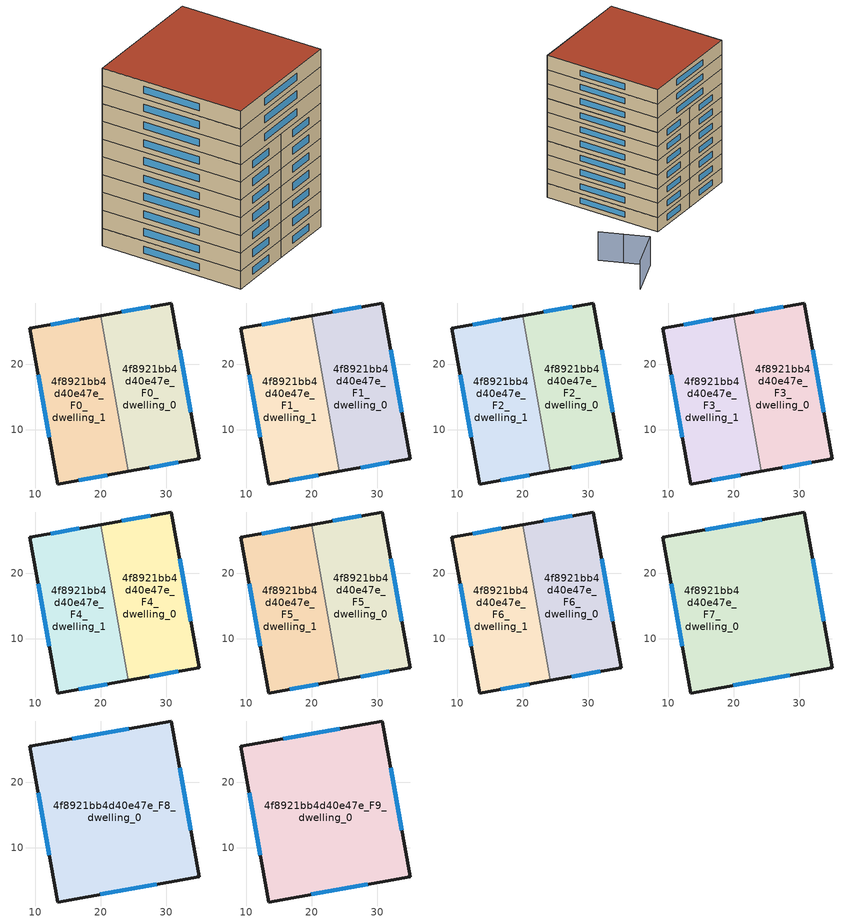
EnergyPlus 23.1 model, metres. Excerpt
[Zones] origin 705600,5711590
4f8921bb4d40e47e_F0_dwelling_0
 floor ground (EU_floor_Construction): 30.74,29.32 35.01,5.6 24.21,3.67 19.95,27.39 z0
 wall outside (EU_wall_Construction): 24.21,3.67 35.01,5.6 30.74,29.32 19.95,27.39 z0:3
 wall to 4f8921bb4d40e47e_F0_dwelling_1 (EU_wall_Construction): 19.95,27.39 24.21,3.67 z0:3
 window (EU_Window_Construction): 27.51,28.74 23.18,27.97 / 33.73,12.7 32.02,22.22 / 27.44,4.25 31.77,5.03 z0.9:2.1
4f8921bb4d40e47e_F0_dwelling_1
 floor ground (EU_floor_Construction): 19.95,27.39 24.21,3.67 13.42,1.75 9.16,25.46 z0
 wall outside (EU_wall_Construction): 19.95,27.39 9.16,25.46 13.42,1.75 24.21,3.67 z0:3
 window (EU_Window_Construction): 16.65,2.32 20.98,3.1 / 10.44,18.36 12.15,8.84 / 16.72,26.81 12.39,26.04 z0.9:2.1
4f8921bb4d40e47e_F1_dwelling_0
 floor to 4f8921bb4d40e47e_F0_dwelling_0 (EU_floor_Construction): 30.74,29.32 35.01,5.6 24.21,3.67 19.95,27.39 z3
 wall outside (EU_wall_Construction): 24.21,3.67 35.01,5.6 30.74,29.32 19.95,27.39 z3:6
 wall to 4f8921bb4d40e47e_F1_dwelling_1 (EU_wall_Construction): 19.95,27.39 24.21,3.67 z3:6
 window (EU_Window_Construction): 27.51,28.74 23.18,27.97 / 33.73,12.7 32.02,22.22 / 27.44,4.25 31.77,5.03 z3.9:5.1
4f8921bb4d40e47e_F1_dwelling_1
 floor to 4f8921bb4d40e47e_F0_dwelling_1 (EU_floor_Construction): 19.95,27.39 24.21,3.67 13.42,1.75 9.16,25.46 z3
 wall outside (EU_wall_Construction): 19.95,27.39 9.16,25.46 13.42,1.75 24.21,3.67 z3:6
 window (EU_Window_Construction): 16.65,2.32 20.98,3.1 / 10.44,18.36 12.15,8.84 / 16.72,26.81 12.39,26.04 z3.9:5.1
4f8921bb4d40e47e_F2_dwelling_0
 floor to 4f8921bb4d40e47e_F1_dwelling_0 (EU_floor_Construction): 30.74,29.32 35.01,5.6 24.21,3.67 19.95,27.39 z6
 wall outside (EU_wall_Construction): 24.21,3.67 35.01,5.6 30.74,29.32 19.95,27.39 z6:9
 wall to 4f8921bb4d40e47e_F2_dwelling_1 (EU_wall_Construction): 19.95,27.39 24.21,3.67 z6:9
 window (EU_Window_Construction): 27.51,28.74 23.18,27.97 / 33.73,12.7 32.02,22.22 / 27.44,4.25 31.77,5.03 z6.9:8.1
4f8921bb4d40e47e_F2_dwelling_1
 floor to 4f8921bb4d40e47e_F1_dwelling_1 (EU_floor_Construction): 19.95,27.39 24.21,3.67 13.42,1.75 9.16,25.46 z6
 wall outside (EU_wall_Construction): 19.95,27.39 9.16,25.46 13.42,1.75 24.21,3.67 z6:9
 window (EU_Window_Construction): 16.65,2.32 20.98,3.1 / 10.44,18.36 12.15,8.84 / 16.72,26.81 12.39,26.04 z6.9:8.1
4f8921bb4d40e47e_F3_dwelling_0
 floor to 4f8921bb4d40e47e_F2_dwelling_0 (EU_floor_Construction): 30.74,29.32 35.01,5.6 24.21,3.67 19.95,27.39 z9
 wall outside (EU_wall_Construction): 24.21,3.67 35.01,5.6 30.74,29.32 19.95,27.39 z9:12
 wall to 4f8921bb4d40e47e_F3_dwelling_1 (EU_wall_Construction): 19.95,27.39 24.21,3.67 z9:12
 window (EU_Window_Construction): 27.51,28.74 23.18,27.97 / 33.73,12.7 32.02,22.22 / 27.44,4.25 31.77,5.03 z9.9:11.1
4f8921bb4d40e47e_F3_dwelling_1
 floor to 4f8921bb4d40e47e_F2_dwelling_1 (EU_floor_Construction): 19.95,27.39 24.21,3.67 13.42,1.75 9.16,25.46 z9
 wall outside (EU_wall_Construction): 19.95,27.39 9.16,25.46 13.42,1.75 24.21,3.67 z9:12
 window (EU_Window_Construction): 16.65,2.32 20.98,3.1 / 10.44,18.36 12.15,8.84 / 16.72,26.81 12.39,26.04 z9.9:11.1
4f8921bb4d40e47e_F4_dwelling_0
 floor to 4f8921bb4d40e47e_F3_dwelling_0 (EU_floor_Construction): 30.74,29.32 35.01,5.6 24.21,3.67 19.95,27.39 z12
 wall outside (EU_wall_Construction): 24.21,3.67 35.01,5.6 30.74,29.32 19.95,27.39 z12:15
 wall to 4f8921bb4d40e47e_F4_dwelling_1 (EU_wall_Construction): 19.95,27.39 24.21,3.67 z12:15
 window (EU_Window_Construction): 27.51,28.74 23.18,27.97 / 33.73,12.7 32.02,22.22 / 27.44,4.25 31.77,5.03 z12.9:14.1
4f8921bb4d40e47e_F4_dwelling_1
 floor to 4f8921bb4d40e47e_F3_dwelling_1 (EU_floor_Construction): 19.95,27.39 24.21,3.67 13.42,1.75 9.16,25.46 z12
 wall outside (EU_wall_Construction): 19.95,27.39 9.16,25.46 13.42,1.75 24.21,3.67 z12:15
 window (EU_Window_Construction): 16.65,2.32 20.98,3.1 / 10.44,18.36 12.15,8.84 / 16.72,26.81 12.39,26.04 z12.9:14.1
4f8921bb4d40e47e_F5_dwelling_0
 floor to 4f8921bb4d40e47e_F4_dwelling_0 (EU_floor_Construction): 30.74,29.32 35.01,5.6 24.21,3.67 19.95,27.39 z15
 wall outside (EU_wall_Construction): 24.21,3.67 35.01,5.6 30.74,29.32 19.95,27.39 z15:18
 wall to 4f8921bb4d40e47e_F5_dwelling_1 (EU_wall_Construction): 19.95,27.39 24.21,3.67 z15:18
 window (EU_Window_Construction): 27.51,28.74 23.18,27.97 / 33.73,12.7 32.02,22.22 / 27.44,4.25 31.77,5.03 z15.9:17.1
4f8921bb4d40e47e_F5_dwelling_1
 floor to 4f8921bb4d40e47e_F4_dwelling_1 (EU_floor_Construction): 19.95,27.39 24.21,3.67 13.42,1.75 9.16,25.46 z15
 wall outside (EU_wall_Construction): 19.95,27.39 9.16,25.46 13.42,1.75 24.21,3.67 z15:18
 window (EU_Window_Construction): 16.65,2.32 20.98,3.1 / 10.44,18.36 12.15,8.84 / 16.72,26.81 12.39,26.04 z15.9:17.1
4f8921bb4d40e47e_F6_dwelling_0
 floor to 4f8921bb4d40e47e_F5_dwelling_0 (EU_floor_Construction): 30.74,29.32 35.01,5.6 24.21,3.67 19.95,27.39 z18
 wall outside (EU_wall_Construction): 24.21,3.67 35.01,5.6 30.74,29.32 19.95,27.39 z18:21
 wall to 4f8921bb4d40e47e_F6_dwelling_1 (EU_wall_Construction): 19.95,27.39 24.21,3.67 z18:21
 window (EU_Window_Construction): 27.51,28.74 23.18,27.97 / 33.73,12.7 32.02,22.22 / 27.44,4.25 31.77,5.03 z18.9:20.1
4f8921bb4d40e47e_F6_dwelling_1
 floor to 4f8921bb4d40e47e_F5_dwelling_1 (EU_floor_Construction): 19.95,27.39 24.21,3.67 13.42,1.75 9.16,25.46 z18
 wall outside (EU_wall_Construction): 19.95,27.39 9.16,25.46 13.42,1.75 24.21,3.67 z18:21
 window (EU_Window_Construction): 16.65,2.32 20.98,3.1 / 10.44,18.36 12.15,8.84 / 16.72,26.81 12.39,26.04 z18.9:20.1
4f8921bb4d40e47e_F7_dwelling_0
 floor to 4f8921bb4d40e47e_F6_dwelling_0 (EU_floor_Construction): 30.74,29.32 35.01,5.6 24.21,3.67 19.95,27.39 z21
 floor to 4f8921bb4d40e47e_F6_dwelling_1 (EU_floor_Construction): 19.95,27.39 24.21,3.67 13.42,1.75 9.16,25.46 z21
 wall outside (EU_wall_Construction): 30.74,29.32 9.16,25.46 13.42,1.75 35.01,5.6 30.74,29.32 z21:24
 window (EU_Window_Construction): 24.28,28.16 15.62,26.62 / 33.73,12.7 32.02,22.22 / 19.88,2.9 28.54,4.45 / 10.44,18.36 12.15,8.84 z21.9:23.1
4f8921bb4d40e47e_F8_dwelling_0
 floor to 4f8921bb4d40e47e_F7_dwelling_0 (EU_floor_Construction): 30.74,29.32 35.01,5.6 13.42,1.75 9.16,25.46 z24
 wall outside (EU_wall_Construction): 30.74,29.32 9.16,25.46 13.42,1.75 35.01,5.6 30.74,29.32 z24:27
 window (EU_Window_Construction): 24.28,28.16 15.62,26.62 / 33.73,12.7 32.02,22.22 / 19.88,2.9 28.54,4.45 / 10.44,18.36 12.15,8.84 z24.9:26.1
4f8921bb4d40e47e_F9_dwelling_0
 floor to 4f8921bb4d40e47e_F8_dwelling_0 (EU_floor_Construction): 30.74,29.32 35.01,5.6 13.42,1.75 9.16,25.46 z27
 wall outside (EU_wall_Construction): 30.74,29.32 9.16,25.46 13.42,1.75 35.01,5.6 30.74,29.32 z27:30
 window (EU_Window_Construction): 24.28,28.16 15.62,26.62 / 33.73,12.7 32.02,22.22 / 19.88,2.9 28.54,4.45 / 10.44,18.36 12.15,8.84 z27.9:29.1
 roof outside (EU_roof_Construction): 35.01,5.6 30.74,29.32 9.16,25.46 13.42,1.75 z30
shading: 46.02,28.38 43.52,32.5 / 43.52,32.5 40.95,36.72 / 40.95,36.72 48.69,41.42 z0:6
[Building]
EU S2 Campaign: North Axis=0; Terrain=City; Solar Distribution=FullExterior
[Site:Location]
London: Latitude=51.5; Longitude=-0.5; Time Zone=0; Elevation=25
[SizingPeriod:WeatherFileDays]
AnnualSizingPeriod: Begin Month=1; Begin Day of Month=1; End Month=12; End Day of Month=31; Day of Week for Start Day=Monday; Use Weather File Daylight Saving Period=No; Use Weather File Rain and Snow Indicators=No
[MATERIAL]
EU_InternalMass_Material: Roughness=MediumRough; Thickness=0.1; Conductivity=1; Density=1800; Specific Heat=900; Thermal Absorptance=0.9; Solar Absorptance=0.7; Visible Absorptance=0.7
[MATERIAL:NOMASS] Roughness=MediumRough; Thermal Absorptance=0.9; Solar Absorptance=0.7; Visible Absorptance=0.7
Name | Thermal Resistance
EU_wall_NoMass | 1.04674
EU_roof_NoMass | 4.32442
EU_floor_NoMass | 2.04616
[WINDOWMATERIAL:SIMPLEGLAZINGSYSTEM]
EU_Window_SimpleGlazing: UFactor=4.25843; Solar Heat Gain Coefficient=0.85; Visible Transmittance=0.85
[CONSTRUCTION]
EU_wall_Construction: EU_wall_NoMass
EU_roof_Construction: EU_roof_NoMass
EU_floor_Construction: EU_floor_NoMass
EU_InternalMass_Construction: EU_InternalMass_Material
EU_Window_Construction: EU_Window_SimpleGlazing
[ZONE] Type=1; Multiplier=1; Ceiling Height=autocalculate; Floor Area=autocalculate; Part of Total Floor Area=Yes
Name | Volume
4f8921bb4d40e47e_F0_dwelling_0; 4f8921bb4d40e47e_F1_dwelling_0; 4f8921bb4d40e47e_F2_dwelling_0; 4f8921bb4d40e47e_F3_dwelling_0; 4f8921bb4d40e47e_F4_dwelling_0; 4f8921bb4d40e47e_F5_dwelling_0; 4f8921bb4d40e47e_F6_dwelling_0 | 792.384
4f8921bb4d40e47e_F7_dwelling_0; 4f8921bb4d40e47e_F8_dwelling_0; 4f8921bb4d40e47e_F9_dwelling_0 | 1584.85
4f8921bb4d40e47e_F0_dwelling_1; 4f8921bb4d40e47e_F1_dwelling_1; 4f8921bb4d40e47e_F2_dwelling_1; 4f8921bb4d40e47e_F3_dwelling_1; 4f8921bb4d40e47e_F4_dwelling_1; 4f8921bb4d40e47e_F5_dwelling_1; 4f8921bb4d40e47e_F6_dwelling_1 | 792.468
[INTERNALMASS] Construction=EU_InternalMass_Construction
Name | Zone or ZoneList | Surface Area
4f8921bb4d40e47e_F0_dwelling_0_EU_InternalMass | 4f8921bb4d40e47e_F0_dwelling_0 | 264.128
4f8921bb4d40e47e_F0_dwelling_1_EU_InternalMass | 4f8921bb4d40e47e_F0_dwelling_1 | 264.156
4f8921bb4d40e47e_F1_dwelling_0_EU_InternalMass | 4f8921bb4d40e47e_F1_dwelling_0 | 264.128
4f8921bb4d40e47e_F1_dwelling_1_EU_InternalMass | 4f8921bb4d40e47e_F1_dwelling_1 | 264.156
4f8921bb4d40e47e_F2_dwelling_0_EU_InternalMass | 4f8921bb4d40e47e_F2_dwelling_0 | 264.128
4f8921bb4d40e47e_F2_dwelling_1_EU_InternalMass | 4f8921bb4d40e47e_F2_dwelling_1 | 264.156
4f8921bb4d40e47e_F3_dwelling_0_EU_InternalMass | 4f8921bb4d40e47e_F3_dwelling_0 | 264.128
4f8921bb4d40e47e_F3_dwelling_1_EU_InternalMass | 4f8921bb4d40e47e_F3_dwelling_1 | 264.156
4f8921bb4d40e47e_F4_dwelling_0_EU_InternalMass | 4f8921bb4d40e47e_F4_dwelling_0 | 264.128
4f8921bb4d40e47e_F4_dwelling_1_EU_InternalMass | 4f8921bb4d40e47e_F4_dwelling_1 | 264.156
4f8921bb4d40e47e_F5_dwelling_0_EU_InternalMass | 4f8921bb4d40e47e_F5_dwelling_0 | 264.128
4f8921bb4d40e47e_F5_dwelling_1_EU_InternalMass | 4f8921bb4d40e47e_F5_dwelling_1 | 264.156
4f8921bb4d40e47e_F6_dwelling_0_EU_InternalMass | 4f8921bb4d40e47e_F6_dwelling_0 | 264.128
4f8921bb4d40e47e_F6_dwelling_1_EU_InternalMass | 4f8921bb4d40e47e_F6_dwelling_1 | 264.156
4f8921bb4d40e47e_F7_dwelling_0_EU_InternalMass | 4f8921bb4d40e47e_F7_dwelling_0 | 528.284
4f8921bb4d40e47e_F8_dwelling_0_EU_InternalMass | 4f8921bb4d40e47e_F8_dwelling_0 | 528.284
4f8921bb4d40e47e_F9_dwelling_0_EU_InternalMass | 4f8921bb4d40e47e_F9_dwelling_0 | 528.284
[OTHEREQUIPMENT] Fuel Type=Electricity; Design Level Calculation Method=Watts/Area; Power per Zone Floor Area=1; Fraction Latent=0; Fraction Radiant=0; Fraction Lost=0; Carbon Dioxide Generation Rate=0; EndUse Subcategory=EU_Step8_InternalGains
Name | Zone or ZoneList or Space or SpaceList | Schedule
EU_Step8_InternalGain_4f8921bb4d40e47e_F0_dwelling_0_f000 | 4f8921bb4d40e47e_F0_dwelling_0 | EU_Step8_GainSchedule_4f8921bb4d40e47e_F0_dwelling_0_f000
EU_Step8_InternalGain_4f8921bb4d40e47e_F0_dwelling_1_f000 | 4f8921bb4d40e47e_F0_dwelling_1 | EU_Step8_GainSchedule_4f8921bb4d40e47e_F0_dwelling_1_f000
EU_Step8_InternalGain_4f8921bb4d40e47e_F1_dwelling_0_f000 | 4f8921bb4d40e47e_F1_dwelling_0 | EU_Step8_GainSchedule_4f8921bb4d40e47e_F1_dwelling_0_f000
EU_Step8_InternalGain_4f8921bb4d40e47e_F1_dwelling_1_f000 | 4f8921bb4d40e47e_F1_dwelling_1 | EU_Step8_GainSchedule_4f8921bb4d40e47e_F1_dwelling_1_f000
EU_Step8_InternalGain_4f8921bb4d40e47e_F2_dwelling_0_f000 | 4f8921bb4d40e47e_F2_dwelling_0 | EU_Step8_GainSchedule_4f8921bb4d40e47e_F2_dwelling_0_f000
EU_Step8_InternalGain_4f8921bb4d40e47e_F2_dwelling_1_f000 | 4f8921bb4d40e47e_F2_dwelling_1 | EU_Step8_GainSchedule_4f8921bb4d40e47e_F2_dwelling_1_f000
EU_Step8_InternalGain_4f8921bb4d40e47e_F3_dwelling_0_f000 | 4f8921bb4d40e47e_F3_dwelling_0 | EU_Step8_GainSchedule_4f8921bb4d40e47e_F3_dwelling_0_f000
EU_Step8_InternalGain_4f8921bb4d40e47e_F3_dwelling_1_f000 | 4f8921bb4d40e47e_F3_dwelling_1 | EU_Step8_GainSchedule_4f8921bb4d40e47e_F3_dwelling_1_f000
EU_Step8_InternalGain_4f8921bb4d40e47e_F4_dwelling_0_f000 | 4f8921bb4d40e47e_F4_dwelling_0 | EU_Step8_GainSchedule_4f8921bb4d40e47e_F4_dwelling_0_f000
EU_Step8_InternalGain_4f8921bb4d40e47e_F4_dwelling_1_f000 | 4f8921bb4d40e47e_F4_dwelling_1 | EU_Step8_GainSchedule_4f8921bb4d40e47e_F4_dwelling_1_f000
EU_Step8_InternalGain_4f8921bb4d40e47e_F5_dwelling_0_f000 | 4f8921bb4d40e47e_F5_dwelling_0 | EU_Step8_GainSchedule_4f8921bb4d40e47e_F5_dwelling_0_f000
EU_Step8_InternalGain_4f8921bb4d40e47e_F5_dwelling_1_f000 | 4f8921bb4d40e47e_F5_dwelling_1 | EU_Step8_GainSchedule_4f8921bb4d40e47e_F5_dwelling_1_f000
EU_Step8_InternalGain_4f8921bb4d40e47e_F6_dwelling_0_f000 | 4f8921bb4d40e47e_F6_dwelling_0 | EU_Step8_GainSchedule_4f8921bb4d40e47e_F6_dwelling_0_f000
EU_Step8_InternalGain_4f8921bb4d40e47e_F6_dwelling_1_f000 | 4f8921bb4d40e47e_F6_dwelling_1 | EU_Step8_GainSchedule_4f8921bb4d40e47e_F6_dwelling_1_f000
EU_Step8_InternalGain_4f8921bb4d40e47e_F7_dwelling_0_f000 | 4f8921bb4d40e47e_F7_dwelling_0 | EU_Step8_GainSchedule_4f8921bb4d40e47e_F7_dwelling_0_f000
EU_Step8_InternalGain_4f8921bb4d40e47e_F8_dwelling_0_f000 | 4f8921bb4d40e47e_F8_dwelling_0 | EU_Step8_GainSchedule_4f8921bb4d40e47e_F8_dwelling_0_f000
EU_Step8_InternalGain_4f8921bb4d40e47e_F9_dwelling_0_f000 | 4f8921bb4d40e47e_F9_dwelling_0 | EU_Step8_GainSchedule_4f8921bb4d40e47e_F9_dwelling_0_f000
[ZONEVENTILATION:DESIGNFLOWRATE] Schedule=EU_AlwaysOn; Design Flow Rate Calculation Method=AirChanges/Hour; Air Changes per Hour=0.488719; Ventilation Type=Natural; Fan Pressure Rise=0; Fan Total Efficiency=1; Constant Term Coefficient=1; Temperature Term Coefficient=0; Velocity Term Coefficient=0; Velocity Squared Term Coefficient=0; Minimum Indoor Temperature=-100; Maximum Indoor Temperature=100; Delta Temperature=-100; Minimum Outdoor Temperature=-100; Maximum Outdoor Temperature=100; Maximum Wind Speed=40
Name | Zone or ZoneList or Space or SpaceList
EU_ConstantAir_4f8921bb4d40e47e_F0_dwelling_0 | 4f8921bb4d40e47e_F0_dwelling_0
EU_ConstantAir_4f8921bb4d40e47e_F0_dwelling_1 | 4f8921bb4d40e47e_F0_dwelling_1
EU_ConstantAir_4f8921bb4d40e47e_F1_dwelling_0 | 4f8921bb4d40e47e_F1_dwelling_0
EU_ConstantAir_4f8921bb4d40e47e_F1_dwelling_1 | 4f8921bb4d40e47e_F1_dwelling_1
EU_ConstantAir_4f8921bb4d40e47e_F2_dwelling_0 | 4f8921bb4d40e47e_F2_dwelling_0
EU_ConstantAir_4f8921bb4d40e47e_F2_dwelling_1 | 4f8921bb4d40e47e_F2_dwelling_1
EU_ConstantAir_4f8921bb4d40e47e_F3_dwelling_0 | 4f8921bb4d40e47e_F3_dwelling_0
EU_ConstantAir_4f8921bb4d40e47e_F3_dwelling_1 | 4f8921bb4d40e47e_F3_dwelling_1
EU_ConstantAir_4f8921bb4d40e47e_F4_dwelling_0 | 4f8921bb4d40e47e_F4_dwelling_0
EU_ConstantAir_4f8921bb4d40e47e_F4_dwelling_1 | 4f8921bb4d40e47e_F4_dwelling_1
EU_ConstantAir_4f8921bb4d40e47e_F5_dwelling_0 | 4f8921bb4d40e47e_F5_dwelling_0
EU_ConstantAir_4f8921bb4d40e47e_F5_dwelling_1 | 4f8921bb4d40e47e_F5_dwelling_1
EU_ConstantAir_4f8921bb4d40e47e_F6_dwelling_0 | 4f8921bb4d40e47e_F6_dwelling_0
EU_ConstantAir_4f8921bb4d40e47e_F6_dwelling_1 | 4f8921bb4d40e47e_F6_dwelling_1
EU_ConstantAir_4f8921bb4d40e47e_F7_dwelling_0 | 4f8921bb4d40e47e_F7_dwelling_0
EU_ConstantAir_4f8921bb4d40e47e_F8_dwelling_0 | 4f8921bb4d40e47e_F8_dwelling_0
EU_ConstantAir_4f8921bb4d40e47e_F9_dwelling_0 | 4f8921bb4d40e47e_F9_dwelling_0
[HVACTEMPLATE:THERMOSTAT] Constant Heating Setpoint=20; Constant Cooling Setpoint=50
EU_HeatOnly_4f8921bb4d40e47e_F0_dwelling_0; EU_HeatOnly_4f8921bb4d40e47e_F0_dwelling_1; EU_HeatOnly_4f8921bb4d40e47e_F1_dwelling_0; EU_HeatOnly_4f8921bb4d40e47e_F1_dwelling_1; EU_HeatOnly_4f8921bb4d40e47e_F2_dwelling_0; EU_HeatOnly_4f8921bb4d40e47e_F2_dwelling_1; EU_HeatOnly_4f8921bb4d40e47e_F3_dwelling_0; EU_HeatOnly_4f8921bb4d40e47e_F3_dwelling_1; EU_HeatOnly_4f8921bb4d40e47e_F4_dwelling_0; EU_HeatOnly_4f8921bb4d40e47e_F4_dwelling_1; EU_HeatOnly_4f8921bb4d40e47e_F5_dwelling_0; EU_HeatOnly_4f8921bb4d40e47e_F5_dwelling_1; EU_HeatOnly_4f8921bb4d40e47e_F6_dwelling_0; EU_HeatOnly_4f8921bb4d40e47e_F6_dwelling_1; EU_HeatOnly_4f8921bb4d40e47e_F7_dwelling_0; EU_HeatOnly_4f8921bb4d40e47e_F8_dwelling_0; EU_HeatOnly_4f8921bb4d40e47e_F9_dwelling_0
[HVACTEMPLATE:ZONE:IDEALLOADSAIRSYSTEM] System Availability Schedule=EU_AlwaysOn; Maximum Heating Supply Air Temperature=50; Minimum Cooling Supply Air Temperature=13; Maximum Heating Supply Air Humidity Ratio=0.0156; Minimum Cooling Supply Air Humidity Ratio=0.0077; Heating Limit=NoLimit; Cooling Limit=NoLimit; Heating Availability Schedule=EU_AlwaysOn; Cooling Availability Schedule=EU_CoolingOff; Dehumidification Control Type=ConstantSensibleHeatRatio; Cooling Sensible Heat Ratio=0.7; Dehumidification Setpoint=60; Humidification Control Type=None; Humidification Setpoint=30; Outdoor Air Method=None; Outdoor Air Flow Rate per Person=0.00944; Outdoor Air Flow Rate per Zone Floor Area=0; Outdoor Air Flow Rate per Zone=0; Demand Controlled Ventilation Type=None; Outdoor Air Economizer Type=NoEconomizer; Heat Recovery Type=None; Sensible Heat Recovery Effectiveness=0.7; Latent Heat Recovery Effectiveness=0.65
Name | Template Thermostat
4f8921bb4d40e47e_F0_dwelling_0 | EU_HeatOnly_4f8921bb4d40e47e_F0_dwelling_0
4f8921bb4d40e47e_F0_dwelling_1 | EU_HeatOnly_4f8921bb4d40e47e_F0_dwelling_1
4f8921bb4d40e47e_F1_dwelling_0 | EU_HeatOnly_4f8921bb4d40e47e_F1_dwelling_0
4f8921bb4d40e47e_F1_dwelling_1 | EU_HeatOnly_4f8921bb4d40e47e_F1_dwelling_1
4f8921bb4d40e47e_F2_dwelling_0 | EU_HeatOnly_4f8921bb4d40e47e_F2_dwelling_0
4f8921bb4d40e47e_F2_dwelling_1 | EU_HeatOnly_4f8921bb4d40e47e_F2_dwelling_1
4f8921bb4d40e47e_F3_dwelling_0 | EU_HeatOnly_4f8921bb4d40e47e_F3_dwelling_0
4f8921bb4d40e47e_F3_dwelling_1 | EU_HeatOnly_4f8921bb4d40e47e_F3_dwelling_1
4f8921bb4d40e47e_F4_dwelling_0 | EU_HeatOnly_4f8921bb4d40e47e_F4_dwelling_0
4f8921bb4d40e47e_F4_dwelling_1 | EU_HeatOnly_4f8921bb4d40e47e_F4_dwelling_1
4f8921bb4d40e47e_F5_dwelling_0 | EU_HeatOnly_4f8921bb4d40e47e_F5_dwelling_0
4f8921bb4d40e47e_F5_dwelling_1 | EU_HeatOnly_4f8921bb4d40e47e_F5_dwelling_1
4f8921bb4d40e47e_F6_dwelling_0 | EU_HeatOnly_4f8921bb4d40e47e_F6_dwelling_0
4f8921bb4d40e47e_F6_dwelling_1 | EU_HeatOnly_4f8921bb4d40e47e_F6_dwelling_1
4f8921bb4d40e47e_F7_dwelling_0 | EU_HeatOnly_4f8921bb4d40e47e_F7_dwelling_0
4f8921bb4d40e47e_F8_dwelling_0 | EU_HeatOnly_4f8921bb4d40e47e_F8_dwelling_0
4f8921bb4d40e47e_F9_dwelling_0 | EU_HeatOnly_4f8921bb4d40e47e_F9_dwelling_0
[SIZING:ZONE] Zone Cooling Design Supply Air Temperature Input Method=SupplyAirTemperature; Zone Cooling Design Supply Air Temperature=13; Zone Heating Design Supply Air Temperature Input Method=SupplyAirTemperature; Zone Heating Design Supply Air Temperature=50; Zone Cooling Design Supply Air Humidity Ratio=0.008; Zone Heating Design Supply Air Humidity Ratio=0.008; Cooling Design Air Flow Method=DesignDay; Cooling Design Air Flow Rate=0; Cooling Minimum Air Flow per Zone Floor Area=0.000762; Cooling Minimum Air Flow=0; Cooling Minimum Air Flow Fraction=0.2; Heating Design Air Flow Method=DesignDay; Heating Design Air Flow Rate=0; Heating Maximum Air Flow per Zone Floor Area=0.002032; Heating Maximum Air Flow=0.141576; Heating Maximum Air Flow Fraction=0.3; Account for Dedicated Outdoor Air System=No; Dedicated Outdoor Air System Control Strategy=NeutralSupplyAir; Dedicated Outdoor Air Low Setpoint Temperature for Design=autosize; Dedicated Outdoor Air High Setpoint Temperature for Design=autosize; Zone Load Sizing Method=Sensible Load Only No Latent Load; Zone Latent Cooling Design Supply Air Humidity Ratio Input Method=HumidityRatioDifference; Zone Cooling Design Supply Air Humidity Ratio Difference=0.005; Zone Latent Heating Design Supply Air Humidity Ratio Input Method=HumidityRatioDifference; Zone Humidification Design Supply Air Humidity Ratio Difference=0.005
4f8921bb4d40e47e_F0_dwelling_0; 4f8921bb4d40e47e_F0_dwelling_1; 4f8921bb4d40e47e_F1_dwelling_0; 4f8921bb4d40e47e_F1_dwelling_1; 4f8921bb4d40e47e_F2_dwelling_0; 4f8921bb4d40e47e_F2_dwelling_1; 4f8921bb4d40e47e_F3_dwelling_0; 4f8921bb4d40e47e_F3_dwelling_1; 4f8921bb4d40e47e_F4_dwelling_0; 4f8921bb4d40e47e_F4_dwelling_1; 4f8921bb4d40e47e_F5_dwelling_0; 4f8921bb4d40e47e_F5_dwelling_1; 4f8921bb4d40e47e_F6_dwelling_0; 4f8921bb4d40e47e_F6_dwelling_1; 4f8921bb4d40e47e_F7_dwelling_0; 4f8921bb4d40e47e_F8_dwelling_0; 4f8921bb4d40e47e_F9_dwelling_0
[SCHEDULE:CONSTANT]
Name | Hourly Value
EU_AlwaysOn | 1
EU_CoolingOff | 0
[SCHEDULE:FILE] Column Number=1; Rows to Skip at Top=0; Number of Hours of Data=8760; Column Separator=Comma; Interpolate to Timestep=No; Minutes per Item=60; Adjust Schedule for Daylight Savings=Yes
Name | File
EU_Step8_GainSchedule_4f8921bb4d40e47e_F0_dwelling_0_f000 | ../../schedules/4f8921bb4d40e47e/4f8921bb4d40e47e_F0_dwelling_0_f000_gain.csv
EU_Step8_GainSchedule_4f8921bb4d40e47e_F0_dwelling_1_f000 | ../../schedules/4f8921bb4d40e47e/4f8921bb4d40e47e_F0_dwelling_1_f000_gain.csv
EU_Step8_GainSchedule_4f8921bb4d40e47e_F1_dwelling_0_f000 | ../../schedules/4f8921bb4d40e47e/4f8921bb4d40e47e_F1_dwelling_0_f000_gain.csv
EU_Step8_GainSchedule_4f8921bb4d40e47e_F1_dwelling_1_f000 | ../../schedules/4f8921bb4d40e47e/4f8921bb4d40e47e_F1_dwelling_1_f000_gain.csv
EU_Step8_GainSchedule_4f8921bb4d40e47e_F2_dwelling_0_f000 | ../../schedules/4f8921bb4d40e47e/4f8921bb4d40e47e_F2_dwelling_0_f000_gain.csv
EU_Step8_GainSchedule_4f8921bb4d40e47e_F2_dwelling_1_f000 | ../../schedules/4f8921bb4d40e47e/4f8921bb4d40e47e_F2_dwelling_1_f000_gain.csv
EU_Step8_GainSchedule_4f8921bb4d40e47e_F3_dwelling_0_f000 | ../../schedules/4f8921bb4d40e47e/4f8921bb4d40e47e_F3_dwelling_0_f000_gain.csv
EU_Step8_GainSchedule_4f8921bb4d40e47e_F3_dwelling_1_f000 | ../../schedules/4f8921bb4d40e47e/4f8921bb4d40e47e_F3_dwelling_1_f000_gain.csv
EU_Step8_GainSchedule_4f8921bb4d40e47e_F4_dwelling_0_f000 | ../../schedules/4f8921bb4d40e47e/4f8921bb4d40e47e_F4_dwelling_0_f000_gain.csv
EU_Step8_GainSchedule_4f8921bb4d40e47e_F4_dwelling_1_f000 | ../../schedules/4f8921bb4d40e47e/4f8921bb4d40e47e_F4_dwelling_1_f000_gain.csv
EU_Step8_GainSchedule_4f8921bb4d40e47e_F5_dwelling_0_f000 | ../../schedules/4f8921bb4d40e47e/4f8921bb4d40e47e_F5_dwelling_0_f000_gain.csv
EU_Step8_GainSchedule_4f8921bb4d40e47e_F5_dwelling_1_f000 | ../../schedules/4f8921bb4d40e47e/4f8921bb4d40e47e_F5_dwelling_1_f000_gain.csv
EU_Step8_GainSchedule_4f8921bb4d40e47e_F6_dwelling_0_f000 | ../../schedules/4f8921bb4d40e47e/4f8921bb4d40e47e_F6_dwelling_0_f000_gain.csv
EU_Step8_GainSchedule_4f8921bb4d40e47e_F6_dwelling_1_f000 | ../../schedules/4f8921bb4d40e47e/4f8921bb4d40e47e_F6_dwelling_1_f000_gain.csv
EU_Step8_GainSchedule_4f8921bb4d40e47e_F7_dwelling_0_f000 | ../../schedules/4f8921bb4d40e47e/4f8921bb4d40e47e_F7_dwelling_0_f000_gain.csv
EU_Step8_GainSchedule_4f8921bb4d40e47e_F8_dwelling_0_f000 | ../../schedules/4f8921bb4d40e47e/4f8921bb4d40e47e_F8_dwelling_0_f000_gain.csv
EU_Step8_GainSchedule_4f8921bb4d40e47e_F9_dwelling_0_f000 | ../../schedules/4f8921bb4d40e47e/4f8921bb4d40e47e_F9_dwelling_0_f000_gain.csv
